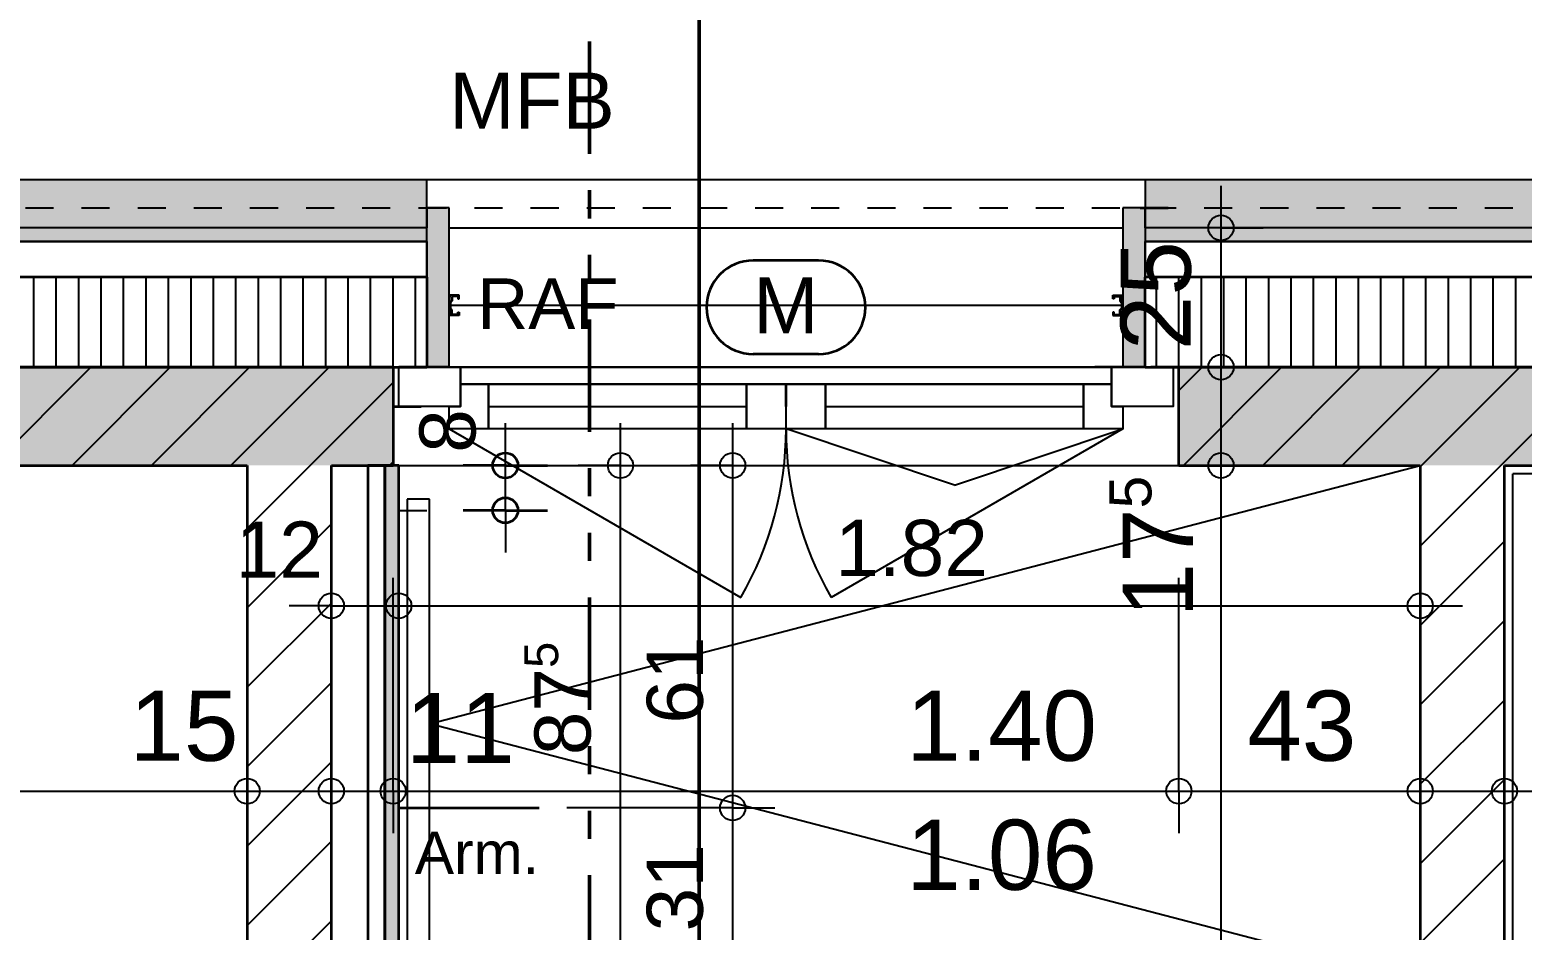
# Model space of a CAD drawing. Header units: centimetres. Extents: x 0.3 to 84.3, y 0.3 to 59.7.
# Drawn here: x 40.04 to 45.35, y 45.16 to 48.37 of the extents above; entities that cross this region are included whole.
import ezdxf

# ---------------------------------------------------------------- set-up
doc = ezdxf.new("R2010")
doc.units = ezdxf.units.CM
for name, pattern in [('AUSGEZOGEN', [0]), ('LINIE_17', [0.05, 0, -0.05]), ('LINIE_23', [0.79, 0.4, -0.13, 0, -0.13, 0, -0.13]), ('PHANTOM', [63.5, 31.75, -6.35, 6.35, -6.35, 6.35, -6.35]), ('PUNKT', [6.35, 0, -6.35]), ('RAND', [44.45, 12.7, -6.35, 12.7, -6.35, 0, -6.35]), ('STRICHPUNKT', [25.4, 12.7, -6.35, 0, -6.35]), ('VERDECKT', [9.525, 6.35, -3.175])]:
    doc.linetypes.add(name, pattern=pattern)
for name, color, linetype, lineweight in [('Allgemein', 7, 'AUSGEZOGEN', 35), ('Aussenwandverkleidung', 7, 'AUSGEZOGEN', 35), ('Bad', 7, 'AUSGEZOGEN', 25), ('Bauachsen grob', 7, 'RAND', 25), ('Daemmung', 7, 'AUSGEZOGEN', 35), ('Fenster', 7, 'AUSGEZOGEN', 35), ('Fensterleibung Beton', 7, 'AUSGEZOGEN', 35), ('Fuellflaeche tragende Wände MW', 7, 'AUSGEZOGEN', 25), ('Holz Fassadenverkleidung', 7, 'AUSGEZOGEN', 35), ('Konstruktion oben', 7, 'VERDECKT', 25), ('Leichtbauwaende', 7, 'AUSGEZOGEN', 35), ('Oeffnungsrichtung Fenster', 7, 'AUSGEZOGEN', 25), ('Rolladen', 7, 'AUSGEZOGEN', 25), ('Schnittbegrenzung', 7, 'AUSGEZOGEN', 25), ('Spengler', 7, 'AUSGEZOGEN', 35), ('Text Werkplan Ausfuehrung', 7, 'AUSGEZOGEN', 50), ('Unterkonstruktion', 7, 'AUSGEZOGEN', 35), ('Vermassung Decke', 180, 'VERDECKT', 50), ('Vorhangbrett', 7, 'AUSGEZOGEN', 25), ('Wand Mauerwerk tragend', 7, 'AUSGEZOGEN', 35), ('Werkplan- Ausfuehrungsmasse', 7, 'AUSGEZOGEN', 25)]:
    doc.layers.add(name, color=color, linetype=linetype, lineweight=lineweight)
for name, color, linetype, lineweight, true_color in [('Elektro Text', 7, 'AUSGEZOGEN', 35, 0x656565), ('Moebel', 7, 'AUSGEZOGEN', 25, 0xababab), ('Sanitaer Apparate', 7, 'AUSGEZOGEN', 35, 0x656565), ('Sanitaer Vermassung', 7, 'AUSGEZOGEN', 35, 0x656565)]:
    doc.layers.add(name, color=color, linetype=linetype, lineweight=lineweight, true_color=true_color)
doc.styles.add('ARIAL', font='ARIAL.TTF')

msp = doc.modelspace()

# ---------------------------------------------------------------- hatches: boundary and pattern name
at = {"layer": 'Allgemein', "linetype": 'AUSGEZOGEN', "lineweight": 25}
h = msp.add_hatch(color=32, dxfattribs=at)
h.paths.add_polyline_path([(57.01, 47.612), (63.216, 47.612), (63.216, 47.66), (57.01, 47.66)])
h.paths.add_polyline_path([(36.73, 47.612), (41.45, 47.612), (41.45, 47.66), (36.73, 47.66)])
h.paths.add_polyline_path([(44.01, 47.612), (48.73, 47.612), (48.73, 47.66), (44.01, 47.66)])
h.paths.add_polyline_path([(51.29, 47.612), (54.45, 47.612), (54.45, 47.66), (51.29, 47.66)])
h.paths.add_polyline_path([(31.22, 47.612), (34.17, 47.612), (34.17, 47.66), (31.22, 47.66)])
at = {"layer": 'Daemmung', "linetype": 'AUSGEZOGEN', "lineweight": 25}
for points in [[(41.45, 47.484), (41.45, 47.164), (41.53, 47.164), (41.53, 47.484), (41.53, 47.564), (41.53, 47.612), (41.53, 47.66), (41.53, 47.732), (41.45, 47.732), (41.45, 47.66), (41.45, 47.612), (41.45, 47.564)], [(43.93, 47.484), (43.93, 47.164), (44.01, 47.164), (44.01, 47.484), (44.01, 47.564), (44.01, 47.612), (44.01, 47.66), (44.01, 47.732), (43.93, 47.732), (43.93, 47.66), (43.93, 47.612), (43.93, 47.564)]]:
    msp.add_hatch(color=32, dxfattribs=at).paths.add_polyline_path(points)
at = {"layer": 'Fuellflaeche tragende Wände MW', "linetype": 'AUSGEZOGEN', "lineweight": 25}
h = msp.add_hatch(color=254, dxfattribs=at)
h.paths.add_polyline_path([(34.05, 47.164), (32.01, 47.164), (32.01, 46.814), (34.05, 46.814)])
h.paths.add_polyline_path([(51.41, 46.814), (54.33, 46.814), (54.33, 47.164), (51.41, 47.164)])
h.paths.add_polyline_path([(57.13, 47.164), (57.13, 46.814), (62.37, 46.814), (62.37, 47.164)])
h.paths.add_polyline_path([(44.13, 47.164), (44.13, 46.814), (48.61, 46.814), (48.61, 47.164)])
h.paths.add_polyline_path([(41.33, 46.814), (41.33, 47.164), (36.85, 47.164), (36.85, 46.814)])
at = {"layer": 'Leichtbauwaende', "linetype": 'AUSGEZOGEN', "lineweight": 25, "true_color": 0xababab}
msp.add_hatch(color=253, dxfattribs=at).paths.add_polyline_path([(41.3, 46.814), (41.3, 44.924), (41.35, 44.924), (41.35, 46.814)])
at = {"layer": 'Spengler', "linetype": 'AUSGEZOGEN', "lineweight": 25, "true_color": 0xfafafa}
for points in [[(36.73, 47.832), (36.73, 47.66), (41.45, 47.66), (41.45, 47.832)], [(44.01, 47.832), (44.01, 47.66), (48.73, 47.66), (48.73, 47.832)]]:
    msp.add_hatch(color=7, dxfattribs=at).paths.add_polyline_path(points)

# ---------------------------------------------------------------- linework, layer by layer
at = {"layer": 'Allgemein', "color": 7, "linetype": 'AUSGEZOGEN', "lineweight": 25}
for p, q in [((41.45, 47.66), (36.73, 47.66)), ((48.73, 47.66), (44.01, 47.66)), ((36.73, 47.612), (41.45, 47.612)), ((44.01, 47.612), (48.73, 47.612))]:
    msp.add_line(p, q, dxfattribs=at)
at = {"layer": 'Aussenwandverkleidung', "color": 7, "linetype": 'VERDECKT', "lineweight": 25}
msp.add_line((41.53, 47.66), (43.93, 47.66), dxfattribs=at)
at = {"layer": 'Bad', "color": 7, "linetype": 'AUSGEZOGEN', "lineweight": 25}
for p, q in [((41.46, 45.894), (44.99, 46.814)), ((41.46, 46.694), (41.38, 46.694)), ((41.38, 46.694), (41.38, 45.094)), ((41.46, 45.094), (41.46, 46.694)), ((44.99, 44.974), (41.46, 45.894))]:
    msp.add_line(p, q, dxfattribs=at)
at = {"layer": 'Bauachsen grob', "color": 32, "linetype": 'LINIE_23', "lineweight": 50, "true_color": 0xc36e14}
msp.add_line((42.03, 1.394), (42.03, 57.974), dxfattribs=at)
at = {"layer": 'Daemmung', "color": 7, "linetype": 'AUSGEZOGEN', "lineweight": 25}
for p, q in [((41.53, 47.732), (41.45, 47.732)), ((41.45, 47.732), (41.45, 47.66)), ((41.53, 47.66), (41.53, 47.732)), ((44.01, 47.732), (43.93, 47.732)), ((43.93, 47.732), (43.93, 47.66)), ((44.01, 47.66), (44.01, 47.732)), ((41.53, 47.612), (41.53, 47.66)), ((43.93, 47.66), (43.93, 47.612)), ((41.45, 47.612), (41.45, 47.564)), ((41.53, 47.564), (41.53, 47.612)), ((43.93, 47.612), (43.93, 47.564)), ((44.01, 47.564), (44.01, 47.612)), ((41.45, 47.564), (41.45, 47.484)), ((41.53, 47.484), (41.53, 47.564)), ((43.93, 47.564), (43.93, 47.484)), ((44.01, 47.484), (44.01, 47.564)), ((41.45, 47.484), (41.45, 47.164)), ((41.53, 47.164), (41.53, 47.484)), ((43.93, 47.484), (43.93, 47.164)), ((44.01, 47.164), (44.01, 47.484)), ((41.45, 47.164), (41.53, 47.164)), ((43.93, 47.164), (44.01, 47.164))]:
    msp.add_line(p, q, dxfattribs=at)
at = {"layer": 'Daemmung', "color": 7, "linetype": 'AUSGEZOGEN', "lineweight": 35}
for p, q in [((41.45, 47.484), (36.73, 47.484)), ((41.45, 47.484), (41.45, 47.164)), ((44.01, 47.164), (44.01, 47.484)), ((48.73, 47.484), (44.01, 47.484)), ((36.85, 47.164), (41.33, 47.164)), ((41.33, 47.164), (41.45, 47.164)), ((44.01, 47.164), (44.13, 47.164)), ((44.13, 47.164), (48.61, 47.164))]:
    msp.add_line(p, q, dxfattribs=at)
at = {"layer": 'Daemmung', "color": 7, "linetype": 'AUSGEZOGEN', "lineweight": 25}
for points in [[(40.05, 47.164), (40.05, 47.164), (40.05, 47.164), (40.05, 47.164), (40.05, 47.164), (40.05, 47.3741), (40.05, 47.3741), (40.05, 47.484), (40.05, 47.484)], [(40.05, 47.164), (40.05, 47.164), (40.05, 47.164), (40.05, 47.164), (40.05, 47.164), (40.05, 47.3741), (40.05, 47.3741), (40.05, 47.484), (40.05, 47.484)], [(40.13, 47.164), (40.13, 47.164), (40.13, 47.164), (40.13, 47.164), (40.13, 47.164), (40.13, 47.3726), (40.13, 47.3726), (40.13, 47.484), (40.13, 47.484)], [(40.21, 47.164), (40.21, 47.164), (40.21, 47.164), (40.21, 47.164), (40.21, 47.164), (40.21, 47.3711), (40.21, 47.3711), (40.21, 47.484), (40.21, 47.484)], [(40.29, 47.164), (40.29, 47.164), (40.29, 47.164), (40.29, 47.164), (40.29, 47.164), (40.29, 47.3696), (40.29, 47.3696), (40.29, 47.484), (40.29, 47.484)], [(40.37, 47.164), (40.37, 47.164), (40.37, 47.164), (40.37, 47.164), (40.37, 47.164), (40.37, 47.3681), (40.37, 47.3681), (40.37, 47.484), (40.37, 47.484)], [(40.37, 47.164), (40.37, 47.164), (40.37, 47.164), (40.37, 47.164), (40.37, 47.164), (40.37, 47.3681), (40.37, 47.3681), (40.37, 47.484), (40.37, 47.484)], [(40.45, 47.164), (40.45, 47.164), (40.45, 47.164), (40.45, 47.164), (40.45, 47.164), (40.45, 47.3666), (40.45, 47.3666), (40.45, 47.484), (40.45, 47.484)], [(40.53, 47.164), (40.53, 47.164), (40.53, 47.164), (40.53, 47.164), (40.53, 47.164), (40.53, 47.3651), (40.53, 47.3651), (40.53, 47.484), (40.53, 47.484)], [(40.61, 47.164), (40.61, 47.164), (40.61, 47.164), (40.61, 47.164), (40.61, 47.164), (40.61, 47.3636), (40.61, 47.3636), (40.61, 47.484), (40.61, 47.484)], [(40.69, 47.164), (40.69, 47.164), (40.69, 47.164), (40.69, 47.164), (40.69, 47.164), (40.69, 47.3621), (40.69, 47.3621), (40.69, 47.484), (40.69, 47.484)], [(40.69, 47.164), (40.69, 47.164), (40.69, 47.164), (40.69, 47.164), (40.69, 47.164), (40.69, 47.3621), (40.69, 47.3621), (40.69, 47.484), (40.69, 47.484)], [(40.77, 47.164), (40.77, 47.164), (40.77, 47.164), (40.77, 47.164), (40.77, 47.164), (40.77, 47.3606), (40.77, 47.3606), (40.77, 47.484), (40.77, 47.484)], [(40.85, 47.164), (40.85, 47.164), (40.85, 47.164), (40.85, 47.164), (40.85, 47.164), (40.85, 47.3591), (40.85, 47.3591), (40.85, 47.484), (40.85, 47.484)], [(40.93, 47.164), (40.93, 47.164), (40.93, 47.164), (40.93, 47.164), (40.93, 47.164), (40.93, 47.3576), (40.93, 47.3576), (40.93, 47.484), (40.93, 47.484)], [(41.01, 47.164), (41.01, 47.164), (41.01, 47.164), (41.01, 47.164), (41.01, 47.164), (41.01, 47.3561), (41.01, 47.3561), (41.01, 47.484), (41.01, 47.484)], [(41.01, 47.164), (41.01, 47.164), (41.01, 47.164), (41.01, 47.164), (41.01, 47.164), (41.01, 47.3561), (41.01, 47.3561), (41.01, 47.484), (41.01, 47.484)], [(41.09, 47.164), (41.09, 47.164), (41.09, 47.164), (41.09, 47.164), (41.09, 47.164), (41.09, 47.3547), (41.09, 47.3547), (41.09, 47.484), (41.09, 47.484)], [(41.17, 47.164), (41.17, 47.164), (41.17, 47.164), (41.17, 47.164), (41.17, 47.164), (41.17, 47.3532), (41.17, 47.3532), (41.17, 47.484), (41.17, 47.484)], [(41.25, 47.164), (41.25, 47.164), (41.25, 47.164), (41.25, 47.164), (41.25, 47.164), (41.25, 47.3517), (41.25, 47.3517), (41.25, 47.484), (41.25, 47.484)], [(41.33, 47.164), (41.33, 47.164), (41.33, 47.164), (41.33, 47.164), (41.33, 47.164), (41.33, 47.3502), (41.33, 47.3502), (41.33, 47.484), (41.33, 47.484)], [(41.33, 47.164), (41.33, 47.164), (41.33, 47.164), (41.33, 47.164), (41.33, 47.164), (41.33, 47.3502), (41.33, 47.3502), (41.33, 47.484), (41.33, 47.484)], [(41.41, 47.164), (41.41, 47.164), (41.41, 47.164), (41.41, 47.164), (41.41, 47.164), (41.41, 47.3487), (41.41, 47.3487), (41.41, 47.484), (41.41, 47.484)], [(44.05, 47.164), (44.05, 47.164), (44.05, 47.164), (44.05, 47.164), (44.05, 47.164), (44.05, 47.2993), (44.05, 47.2993), (44.05, 47.484), (44.05, 47.484)], [(44.13, 47.164), (44.13, 47.164), (44.13, 47.164), (44.13, 47.164), (44.13, 47.164), (44.13, 47.2978), (44.13, 47.2978), (44.13, 47.484), (44.13, 47.484)], [(44.21, 47.164), (44.21, 47.164), (44.21, 47.164), (44.21, 47.164), (44.21, 47.164), (44.21, 47.2963), (44.21, 47.2963), (44.21, 47.484), (44.21, 47.484)], [(44.21, 47.164), (44.21, 47.164), (44.21, 47.164), (44.21, 47.164), (44.21, 47.164), (44.21, 47.2963), (44.21, 47.2963), (44.21, 47.484), (44.21, 47.484)], [(44.29, 47.164), (44.29, 47.164), (44.29, 47.164), (44.29, 47.164), (44.29, 47.164), (44.29, 47.2948), (44.29, 47.2948), (44.29, 47.484), (44.29, 47.484)], [(44.37, 47.164), (44.37, 47.164), (44.37, 47.164), (44.37, 47.164), (44.37, 47.164), (44.37, 47.2933), (44.37, 47.2933), (44.37, 47.484), (44.37, 47.484)], [(44.45, 47.164), (44.45, 47.164), (44.45, 47.164), (44.45, 47.164), (44.45, 47.164), (44.45, 47.2918), (44.45, 47.2918), (44.45, 47.484), (44.45, 47.484)], [(44.53, 47.164), (44.53, 47.164), (44.53, 47.164), (44.53, 47.164), (44.53, 47.164), (44.53, 47.2904), (44.53, 47.2904), (44.53, 47.484), (44.53, 47.484)], [(44.53, 47.164), (44.53, 47.164), (44.53, 47.164), (44.53, 47.164), (44.53, 47.164), (44.53, 47.2904), (44.53, 47.2904), (44.53, 47.484), (44.53, 47.484)], [(44.61, 47.164), (44.61, 47.164), (44.61, 47.164), (44.61, 47.164), (44.61, 47.164), (44.61, 47.2889), (44.61, 47.2889), (44.61, 47.484), (44.61, 47.484)], [(44.69, 47.164), (44.69, 47.164), (44.69, 47.164), (44.69, 47.164), (44.69, 47.164), (44.69, 47.2874), (44.69, 47.2874), (44.69, 47.484), (44.69, 47.484)], [(44.77, 47.164), (44.77, 47.164), (44.77, 47.164), (44.77, 47.164), (44.77, 47.164), (44.77, 47.2859), (44.77, 47.2859), (44.77, 47.484), (44.77, 47.484)], [(44.85, 47.164), (44.85, 47.164), (44.85, 47.164), (44.85, 47.164), (44.85, 47.164), (44.85, 47.2844), (44.85, 47.2844), (44.85, 47.484), (44.85, 47.484)], [(44.85, 47.164), (44.85, 47.164), (44.85, 47.164), (44.85, 47.164), (44.85, 47.164), (44.85, 47.2844), (44.85, 47.2844), (44.85, 47.484), (44.85, 47.484)], [(44.93, 47.164), (44.93, 47.164), (44.93, 47.164), (44.93, 47.164), (44.93, 47.164), (44.93, 47.2829), (44.93, 47.2829), (44.93, 47.484), (44.93, 47.484)], [(45.01, 47.164), (45.01, 47.164), (45.01, 47.164), (45.01, 47.164), (45.01, 47.164), (45.01, 47.2814), (45.01, 47.2814), (45.01, 47.484), (45.01, 47.484)], [(45.09, 47.164), (45.09, 47.164), (45.09, 47.164), (45.09, 47.164), (45.09, 47.164), (45.09, 47.2799), (45.09, 47.2799), (45.09, 47.484), (45.09, 47.484)], [(45.17, 47.164), (45.17, 47.164), (45.17, 47.164), (45.17, 47.164), (45.17, 47.164), (45.17, 47.2784), (45.17, 47.2784), (45.17, 47.484), (45.17, 47.484)], [(45.17, 47.164), (45.17, 47.164), (45.17, 47.164), (45.17, 47.164), (45.17, 47.164), (45.17, 47.2784), (45.17, 47.2784), (45.17, 47.484), (45.17, 47.484)], [(45.25, 47.164), (45.25, 47.164), (45.25, 47.164), (45.25, 47.164), (45.25, 47.164), (45.25, 47.2769), (45.25, 47.2769), (45.25, 47.484), (45.25, 47.484)], [(45.33, 47.164), (45.33, 47.164), (45.33, 47.164), (45.33, 47.164), (45.33, 47.164), (45.33, 47.2754), (45.33, 47.2754), (45.33, 47.484), (45.33, 47.484)]]:
    msp.add_lwpolyline(points, dxfattribs=at)
at = {"layer": 'Elektro Text', "color": 40, "linetype": 'AUSGEZOGEN', "lineweight": 35}
for p, q in [((42.8461, 47.544), (42.6133, 47.544)), ((42.8461, 47.2107), (42.6133, 47.2107))]:
    msp.add_line(p, q, dxfattribs=at)
for centre, start, end in [((42.6133, 47.3773), 90, 270), ((42.8461, 47.3773), 270, 90)]:
    msp.add_arc(centre, 0.1667, start, end, dxfattribs=at)
at = {"layer": 'Fenster', "color": 7, "linetype": 'AUSGEZOGEN', "lineweight": 25}
for p, q in [((41.67, 47.024), (42.589, 47.024)), ((42.871, 47.024), (43.79, 47.024))]:
    msp.add_line(p, q, dxfattribs=at)
for points in [[(41.45, 47.164), (41.45, 47.832), (44.01, 47.832), (44.01, 47.164), (41.45, 47.164)], [(41.35, 47.164), (41.57, 47.164), (41.57, 47.024), (41.35, 47.024), (41.35, 47.164)], [(43.89, 47.104), (42.731, 47.104), (42.731, 47.024), (42.729, 47.024), (42.729, 47.104), (41.57, 47.104), (41.57, 47.164), (43.89, 47.164), (43.89, 47.104)], [(43.89, 47.164), (44.11, 47.164), (44.11, 47.024), (43.89, 47.024), (43.89, 47.164)], [(41.53, 47.024), (41.57, 47.024), (41.57, 47.104), (41.67, 47.104), (41.67, 46.944), (41.53, 46.944), (41.53, 47.024)], [(41.67, 47.104), (42.589, 47.104), (42.589, 46.944), (41.67, 46.944), (41.67, 47.104)], [(42.589, 47.104), (42.729, 47.104), (42.729, 47.024), (42.729, 46.944), (42.589, 46.944), (42.589, 47.104)], [(42.731, 47.024), (42.731, 47.104), (42.871, 47.104), (42.871, 46.944), (42.731, 46.944), (42.731, 47.024)], [(42.871, 47.104), (43.79, 47.104), (43.79, 46.944), (42.871, 46.944), (42.871, 47.104)], [(43.79, 47.104), (43.89, 47.104), (43.89, 47.024), (43.93, 47.024), (43.93, 46.944), (43.79, 46.944), (43.79, 47.104)]]:
    msp.add_lwpolyline(points, dxfattribs=at)
at = {"layer": 'Fensterleibung Beton', "color": 7, "linetype": 'AUSGEZOGEN', "lineweight": 25}
msp.add_line((41.35, 46.814), (44.13, 46.814), dxfattribs=at)
at = {"layer": 'Holz Fassadenverkleidung', "color": 7, "linetype": 'LINIE_17', "lineweight": 25}
msp.add_line((31.22, 47.732), (63.288, 47.732), dxfattribs=at)
at = {"layer": 'Konstruktion oben', "color": 7, "linetype": 'PUNKT', "lineweight": 35}
msp.add_line((31.092, 47.732), (63.288, 47.732), dxfattribs=at)
at = {"layer": 'Leichtbauwaende', "color": 7, "linetype": 'AUSGEZOGEN', "lineweight": 35}
for p, q in [((41.24, 46.814), (41.24, 44.864)), ((41.3, 46.814), (41.24, 46.814)), ((41.3, 44.924), (41.3, 46.814)), ((41.3, 46.814), (41.3, 44.924)), ((41.33, 46.814), (41.3, 46.814)), ((41.35, 46.814), (41.33, 46.814)), ((41.35, 44.974), (41.35, 46.814))]:
    msp.add_line(p, q, dxfattribs=at)
at = {"layer": 'Moebel', "color": 253, "linetype": 'AUSGEZOGEN', "lineweight": 25, "true_color": 0xababab}
for p in [(46.62, 46.784), (45.32, 42.784)]:
    msp.add_line(p, (45.32, 46.784), dxfattribs=at)
at = {"layer": 'Oeffnungsrichtung Fenster', "color": 7, "linetype": 'AUSGEZOGEN', "lineweight": 25}
for p, q in [((41.53, 46.944), (42.5692, 46.344)), ((43.3305, 46.744), (42.731, 46.944)), ((43.93, 46.944), (42.8908, 46.344)), ((43.3305, 46.744), (43.93, 46.944))]:
    msp.add_line(p, q, dxfattribs=at)
for centre, start, end in [((41.53, 46.944), 330, 0), ((43.93, 46.944), 180, 210)]:
    msp.add_arc(centre, 1.2, start, end, dxfattribs=at)
at = {"layer": 'Rolladen', "color": 7, "linetype": 'AUSGEZOGEN', "lineweight": 25}
for p, q in [((41.537, 47.402), (41.53, 47.395)), ((41.53, 47.373), (41.53, 47.395)), ((41.53, 47.379), (41.53, 47.389)), ((41.53, 47.378), (41.53, 47.379)), ((41.531, 47.416), (41.531, 47.42)), ((41.565, 47.42), (41.531, 47.42)), ((41.537, 47.416), (41.531, 47.416)), ((41.541, 47.4003), (41.534, 47.3933)), ((41.534, 47.3933), (41.534, 47.3747)), ((41.537, 47.416), (41.537, 47.402)), ((41.541, 47.416), (41.541, 47.4003)), ((41.561, 47.416), (41.541, 47.416)), ((41.561, 47.416), (41.561, 47.408)), ((41.561, 47.408), (41.565, 47.408)), ((41.565, 47.408), (41.565, 47.42)), ((43.895, 47.408), (43.895, 47.42)), ((43.895, 47.42), (43.929, 47.42)), ((43.899, 47.408), (43.895, 47.408)), ((43.899, 47.416), (43.919, 47.416)), ((43.899, 47.416), (43.899, 47.408)), ((43.919, 47.416), (43.919, 47.4003)), ((43.919, 47.4003), (43.926, 47.3933)), ((43.923, 47.416), (43.929, 47.416)), ((43.923, 47.416), (43.923, 47.402)), ((43.923, 47.402), (43.93, 47.395)), ((43.926, 47.3933), (43.926, 47.3747)), ((43.929, 47.416), (43.929, 47.42)), ((43.93, 47.373), (43.93, 47.395)), ((43.93, 47.379), (43.93, 47.389)), ((43.93, 47.378), (43.93, 47.379)), ((41.537, 47.366), (41.53, 47.373)), ((41.537, 47.352), (41.531, 47.352)), ((41.531, 47.348), (41.531, 47.352)), ((41.565, 47.348), (41.531, 47.348)), ((41.541, 47.3677), (41.534, 47.3747)), ((41.537, 47.352), (41.537, 47.366)), ((41.541, 47.352), (41.541, 47.3677)), ((41.561, 47.352), (41.541, 47.352)), ((41.561, 47.36), (41.565, 47.36)), ((41.561, 47.352), (41.561, 47.36)), ((41.565, 47.36), (41.565, 47.348)), ((43.895, 47.36), (43.895, 47.348)), ((43.899, 47.36), (43.895, 47.36)), ((43.895, 47.348), (43.929, 47.348)), ((43.899, 47.352), (43.899, 47.36)), ((43.899, 47.352), (43.919, 47.352)), ((43.919, 47.3677), (43.926, 47.3747)), ((43.919, 47.352), (43.919, 47.3677)), ((43.923, 47.366), (43.93, 47.373)), ((43.923, 47.352), (43.923, 47.366)), ((43.923, 47.352), (43.929, 47.352)), ((43.929, 47.348), (43.929, 47.352))]:
    msp.add_line(p, q, dxfattribs=at)
at = {"layer": 'Rolladen', "color": 7, "linetype": 'PHANTOM', "lineweight": 25}
msp.add_line((43.93, 47.384), (41.53, 47.384), dxfattribs=at)
at = {"layer": 'Sanitaer Apparate', "color": 240, "linetype": 'VERDECKT', "lineweight": 35}
msp.add_line((41.35, 45.594), (41.85, 45.594), dxfattribs=at)
at = {"layer": 'Sanitaer Vermassung', "color": 240, "linetype": 'AUSGEZOGEN', "lineweight": 25}
for p, q in [((42.54, 46.814), (42.54, 46.964)), ((42.54, 46.814), (42.39, 46.814)), ((42.54, 46.814), (42.69, 46.814)), ((42.54, 46.814), (42.54, 46.814)), ((42.54, 45.594), (42.54, 46.814)), ((41.11, 46.314), (41.11, 46.464)), ((41.35, 46.314), (41.35, 46.464)), ((44.99, 46.314), (44.99, 46.464)), ((41.11, 46.314), (40.96, 46.314)), ((41.11, 46.314), (41.11, 46.164)), ((41.11, 46.314), (41.11, 46.314)), ((41.11, 46.314), (41.35, 46.314)), ((41.35, 46.314), (41.35, 46.164)), ((41.35, 46.314), (41.35, 46.314)), ((41.35, 46.314), (44.99, 46.314)), ((44.99, 46.314), (44.99, 46.164)), ((44.99, 46.314), (44.99, 46.314)), ((44.99, 46.314), (45.14, 46.314)), ((42.54, 45.594), (42.39, 45.594)), ((42.54, 45.594), (42.69, 45.594)), ((42.54, 44.974), (42.54, 45.594))]:
    msp.add_line(p, q, dxfattribs=at)
msp.add_lwpolyline([(42.54, 45.594), (42.47, 45.594), (42.47, 45.594), (41.9493, 45.594)], dxfattribs=at)
for centre in [(42.54, 46.814), (41.11, 46.314), (41.35, 46.314), (44.99, 46.314), (42.54, 45.594)]:
    msp.add_circle(centre, 0.045, dxfattribs=at)
at = {"layer": 'Schnittbegrenzung', "color": 14, "linetype": 'STRICHPUNKT', "lineweight": 50, "true_color": 0xb20000}
for q in [(42.42, 58.1507), (42.42, 22.214)]:
    msp.add_line((42.42, 46.214), q, dxfattribs=at)
at = {"layer": 'Spengler', "color": 7, "linetype": 'AUSGEZOGEN', "lineweight": 25}
for p, q in [((36.73, 47.832), (41.45, 47.832)), ((44.01, 47.832), (48.73, 47.832))]:
    msp.add_line(p, q, dxfattribs=at)
at = {"layer": 'Unterkonstruktion', "color": 7, "linetype": 'AUSGEZOGEN', "lineweight": 25}
for p, q in [((41.45, 47.612), (36.73, 47.612)), ((41.45, 47.612), (41.45, 47.564)), ((44.01, 47.564), (44.01, 47.612)), ((48.73, 47.612), (44.01, 47.612)), ((41.45, 47.564), (41.45, 47.484)), ((44.01, 47.484), (44.01, 47.564)), ((36.73, 47.484), (41.45, 47.484)), ((44.01, 47.484), (48.73, 47.484))]:
    msp.add_line(p, q, dxfattribs=at)
at = {"layer": 'Vermassung Decke', "color": 92, "linetype": 'AUSGEZOGEN', "lineweight": 25, "true_color": 0x00c600}
for p, q in [((42.14, 46.814), (42.14, 46.964)), ((42.14, 46.814), (41.99, 46.814)), ((42.14, 46.814), (42.29, 46.814)), ((42.14, 46.814), (42.14, 46.814)), ((42.14, 45.0669), (42.14, 46.814))]:
    msp.add_line(p, q, dxfattribs=at)
msp.add_circle((42.14, 46.814), 0.045, dxfattribs=at)
at = {"layer": 'Vorhangbrett', "color": 191, "linetype": 'AUSGEZOGEN', "lineweight": 25, "true_color": 0xbe96ea}
for p, q in [((41.73, 46.814), (41.73, 46.964)), ((41.73, 46.654), (41.73, 46.814)), ((41.73, 46.654), (41.73, 46.504))]:
    msp.add_line(p, q, dxfattribs=at)
at = {"layer": 'Vorhangbrett', "color": 191, "linetype": 'AUSGEZOGEN', "lineweight": 35, "true_color": 0xbe96ea}
for p, q in [((41.73, 46.814), (41.58, 46.814)), ((41.73, 46.814), (41.88, 46.814)), ((41.73, 46.654), (41.58, 46.654)), ((41.73, 46.654), (41.88, 46.654))]:
    msp.add_line(p, q, dxfattribs=at)
at = {"layer": 'Vorhangbrett', "color": 191, "linetype": 'PUNKT', "lineweight": 25, "true_color": 0xbe96ea}
msp.add_line((41.35, 46.654), (44.99, 46.654), dxfattribs=at)
at = {"layer": 'Vorhangbrett', "color": 191, "linetype": 'AUSGEZOGEN', "lineweight": 35, "true_color": 0xbe96ea}
for centre in [(41.73, 46.814), (41.73, 46.654)]:
    msp.add_circle(centre, 0.045, dxfattribs=at)
at = {"layer": 'Wand Mauerwerk tragend', "color": 7, "linetype": 'AUSGEZOGEN', "lineweight": 35}
for p, q in [((41.33, 47.164), (36.85, 47.164)), ((41.33, 47.164), (41.33, 47.024)), ((44.13, 47.024), (44.13, 47.164)), ((48.61, 47.164), (44.13, 47.164)), ((41.33, 47.024), (41.33, 46.814)), ((44.13, 46.814), (44.13, 47.024)), ((36.85, 46.814), (40.81, 46.814)), ((40.81, 46.814), (40.81, 40.894)), ((41.11, 46.814), (41.24, 46.814)), ((41.11, 40.894), (41.11, 46.814)), ((41.24, 46.814), (41.3, 46.814)), ((41.3, 46.814), (41.33, 46.814)), ((44.13, 46.814), (44.99, 46.814)), ((44.99, 46.814), (44.99, 42.574)), ((45.29, 42.574), (45.29, 46.814)), ((45.29, 46.814), (48.61, 46.814))]:
    msp.add_line(p, q, dxfattribs=at)
at = {"layer": 'Wand Mauerwerk tragend', "color": 180, "linetype": 'PUNKT', "lineweight": 35}
for p, q in [((41.45, 47.164), (41.33, 47.164)), ((41.33, 47.164), (41.33, 47.024)), ((41.53, 47.164), (41.45, 47.164)), ((43.93, 47.164), (41.53, 47.164)), ((44.01, 47.164), (43.93, 47.164)), ((44.13, 47.164), (44.01, 47.164)), ((44.13, 47.024), (44.13, 47.164)), ((41.33, 47.024), (44.13, 47.024))]:
    msp.add_line(p, q, dxfattribs=at)
at = {"layer": 'Wand Mauerwerk tragend', "color": 7, "linetype": 'AUSGEZOGEN', "lineweight": 25}
for p, q in [((44.13, 47.081), (44.213, 47.164)), ((40.81, 46.5894), (41.0346, 46.814)), ((44.99, 46.8096), (44.9944, 46.814)), ((44.99, 46.5267), (45.2773, 46.814)), ((40.81, 46.3065), (41.11, 46.6065)), ((44.99, 46.2439), (45.29, 46.5439)), ((40.81, 46.0237), (41.11, 46.3237)), ((44.99, 45.9611), (45.29, 46.2611)), ((40.81, 45.7409), (41.11, 46.0409)), ((44.99, 45.6782), (45.29, 45.9782)), ((40.81, 45.458), (41.11, 45.758)), ((44.99, 45.3954), (45.29, 45.6954)), ((40.81, 45.1752), (41.11, 45.4752)), ((44.99, 45.1125), (45.29, 45.4125)), ((40.81, 44.8923), (41.11, 45.1923))]:
    msp.add_line(p, q, dxfattribs=at)
for points in [[(39.9032, 46.814), (39.9032, 46.814), (39.9032, 46.814), (39.9032, 46.814), (40.2532, 47.164)], [(40.1861, 46.814), (40.1861, 46.814), (40.1861, 46.814), (40.1861, 46.814), (40.5361, 47.164)], [(40.4689, 46.814), (40.4689, 46.814), (40.4689, 46.814), (40.4689, 46.814), (40.8189, 47.164)], [(40.7518, 46.814), (40.7518, 46.814), (40.7518, 46.814), (40.7518, 46.814), (41.1018, 47.164)], [(44.1459, 46.814), (44.1459, 46.814), (44.1459, 46.814), (44.1459, 46.814), (44.4959, 47.164)], [(44.4287, 46.814), (44.4287, 46.814), (44.4287, 46.814), (44.4287, 46.814), (44.7787, 47.164)], [(44.7116, 46.814), (44.7116, 46.814), (44.7116, 46.814), (44.7116, 46.814), (45.0616, 47.164)], [(44.9944, 46.814), (44.9944, 46.814), (44.9944, 46.814), (44.9944, 46.814), (45.3444, 47.164)], [(45.2773, 46.814), (45.2773, 46.814), (45.2773, 46.814), (45.2773, 46.814), (45.6273, 47.164)], [(41.0346, 46.814), (41.0346, 46.814), (41.0346, 46.814), (41.0346, 46.814), (41.33, 47.1094)], [(41.3175, 46.814), (41.3175, 46.814), (41.3175, 46.814), (41.3175, 46.814), (41.33, 46.8265)]]:
    msp.add_lwpolyline(points, dxfattribs=at)
at = {"layer": 'Werkplan- Ausfuehrungsmasse', "color": 7, "linetype": 'AUSGEZOGEN', "lineweight": 25}
for p, q in [((44.28, 47.66), (44.28, 47.81)), ((44.28, 47.66), (44.13, 47.66)), ((44.28, 47.66), (44.43, 47.66)), ((44.28, 47.66), (44.28, 47.66)), ((44.28, 47.164), (44.28, 47.66)), ((44.28, 47.164), (44.13, 47.164)), ((44.28, 47.164), (44.43, 47.164)), ((44.28, 47.164), (44.28, 47.164)), ((44.28, 46.814), (44.28, 47.164)), ((44.28, 46.814), (44.13, 46.814)), ((44.28, 46.814), (44.43, 46.814)), ((44.28, 46.814), (44.28, 46.814)), ((44.28, 42.574), (44.28, 46.814)), ((40.81, 45.654), (40.81, 45.804)), ((41.11, 45.654), (41.11, 45.804)), ((41.33, 45.654), (41.33, 45.804)), ((44.13, 45.654), (44.13, 45.804)), ((44.99, 45.654), (44.99, 45.804)), ((45.29, 45.654), (45.29, 45.804)), ((36.85, 45.654), (40.81, 45.654)), ((40.81, 45.654), (40.81, 45.504)), ((40.81, 45.654), (40.81, 45.654)), ((40.81, 45.654), (41.11, 45.654)), ((41.11, 45.654), (41.11, 45.504)), ((41.11, 45.654), (41.11, 45.654)), ((41.11, 45.654), (41.33, 45.654)), ((41.33, 45.654), (41.33, 45.504)), ((41.33, 45.654), (44.13, 45.654)), ((44.13, 45.654), (44.13, 45.504)), ((44.13, 45.654), (44.99, 45.654)), ((44.99, 45.654), (44.99, 45.504)), ((44.99, 45.654), (44.99, 45.654)), ((44.99, 45.654), (45.29, 45.654)), ((45.29, 45.654), (45.29, 45.504)), ((45.29, 45.654), (45.29, 45.654)), ((45.29, 45.654), (48.61, 45.654))]:
    msp.add_line(p, q, dxfattribs=at)
for points in [[(41.33, 45.654), (41.33, 45.7145), (41.33, 45.7145), (41.33, 45.7165), (41.33, 45.7165), (41.33, 45.7165), (41.33, 45.7165), (41.33, 45.7165), (41.33, 45.7165), (41.33, 45.7165), (41.33, 45.7165), (41.33, 45.7165), (41.33, 45.7165), (41.33, 45.7165), (41.33, 45.7165), (41.33, 45.7165), (41.33, 45.7165), (41.33, 45.7165), (41.33, 45.7165), (41.33, 45.7165), (41.33, 45.7165), (41.33, 45.7165), (41.33, 45.7165), (41.33, 45.7165), (41.33, 45.7165), (41.33, 45.7165), (41.33, 45.7165), (41.33, 45.7165), (41.33, 45.7165), (41.33, 45.7216), (41.33, 45.7216), (41.33, 46.414)], [(44.13, 45.654), (44.13, 45.714), (44.13, 45.714), (44.13, 45.7165), (44.13, 45.7165), (44.13, 45.7165), (44.13, 45.7165), (44.13, 45.7165), (44.13, 45.7165), (44.13, 45.7165), (44.13, 45.7165), (44.13, 45.7165), (44.13, 45.7165), (44.13, 45.7165), (44.13, 45.7165), (44.13, 45.7165), (44.13, 45.7165), (44.13, 45.7165), (44.13, 45.7165), (44.13, 45.7165), (44.13, 45.7165), (44.13, 45.7165), (44.13, 45.7165), (44.13, 45.7165), (44.13, 45.7165), (44.13, 45.723), (44.13, 45.723), (44.13, 46.414)]]:
    msp.add_lwpolyline(points, dxfattribs=at)
for centre in [(44.28, 47.66), (44.28, 47.164), (44.28, 46.814), (40.81, 45.654), (41.11, 45.654), (41.33, 45.654), (44.13, 45.654), (44.99, 45.654), (45.29, 45.654)]:
    msp.add_circle(centre, 0.045, dxfattribs=at)

# ---------------------------------------------------------------- texts
at = {"layer": 'Elektro Text', "color": 40, "linetype": 'AUSGEZOGEN', "lineweight": 35, "insert": (42.6133, 47.284), "char_height": 0.2, "width": 0.1, "attachment_point": 7, "style": 'ARIAL'}
msp.add_mtext('M', dxfattribs=at)
at = {"layer": 'Sanitaer Vermassung', "color": 240, "linetype": 'AUSGEZOGEN', "lineweight": 35, "char_height": 0.2, "width": 0.1, "attachment_point": 7, "style": 'ARIAL'}
for s, insert in [('12', (40.769, 46.414)), ('1.82', (42.9055, 46.4174))]:
    msp.add_mtext(s, dxfattribs=dict(at, insert=insert))
at = {"layer": 'Sanitaer Vermassung', "color": 240, "linetype": 'AUSGEZOGEN', "lineweight": 35, "char_height": 0.2, "width": 0.1, "attachment_point": 7, "rotation": 90, "style": 'ARIAL'}
for s, insert in [('61', (42.4366, 45.8943)), ('31', (42.4365, 45.1543))]:
    msp.add_mtext(s, dxfattribs=dict(at, insert=insert))
at = {"layer": 'Text Werkplan Ausfuehrung', "color": 7, "linetype": 'AUSGEZOGEN', "lineweight": 35, "attachment_point": 7, "style": 'ARIAL'}
for s, insert, char_height, width in [('MFB', (41.53, 48.0133), 0.2, 0.1), ('RAF', (41.63, 47.3), 0.18, 0.09)]:
    msp.add_mtext(s, dxfattribs=dict(at, insert=insert, char_height=char_height, width=width))
at = {"layer": 'Text Werkplan Ausfuehrung', "color": 240, "linetype": 'AUSGEZOGEN', "lineweight": 25, "insert": (41.4075, 45.359), "char_height": 0.15, "width": 0.075, "attachment_point": 7, "style": 'ARIAL'}
msp.add_mtext('Arm.', dxfattribs=at)
at = {"layer": 'Vermassung Decke', "color": 92, "linetype": 'AUSGEZOGEN', "lineweight": 35, "true_color": 0x00c600, "attachment_point": 7, "rotation": 90, "style": 'ARIAL'}
for s, insert, char_height, width in [('5', (41.9199, 46.0926), 0.12, 0.06), ('87', (42.0366, 45.7818), 0.2, 0.1)]:
    msp.add_mtext(s, dxfattribs=dict(at, insert=insert, char_height=char_height, width=width))
at = {"layer": 'Vorhangbrett', "color": 191, "linetype": 'AUSGEZOGEN', "lineweight": 35, "true_color": 0xbe96ea, "insert": (41.6266, 46.859), "char_height": 0.2, "width": 0.1, "attachment_point": 7, "rotation": 90, "style": 'ARIAL'}
msp.add_mtext('8', dxfattribs=at)
at = {"layer": 'Werkplan- Ausfuehrungsmasse', "color": 7, "linetype": 'AUSGEZOGEN', "lineweight": 50, "attachment_point": 7, "rotation": 90, "style": 'ARIAL'}
for s, insert, char_height, width in [('25', (44.1757, 47.2248), 0.25, 0.125), ('5', (44.0342, 46.6608), 0.15, 0.075), ('17', (44.18, 46.2724), 0.25, 0.125)]:
    msp.add_mtext(s, dxfattribs=dict(at, insert=insert, char_height=char_height, width=width))
at = {"layer": 'Werkplan- Ausfuehrungsmasse', "color": 7, "linetype": 'AUSGEZOGEN', "lineweight": 50, "char_height": 0.25, "width": 0.125, "attachment_point": 7, "style": 'ARIAL'}
for s, insert in [('15', (40.3905, 45.7583)), ('11', (41.375, 45.754)), ('1.40', (43.1584, 45.7583)), ('43', (44.3737, 45.7584)), ('1.06', (43.1581, 45.2987))]:
    msp.add_mtext(s, dxfattribs=dict(at, insert=insert))

doc.saveas('drawing.dxf')
